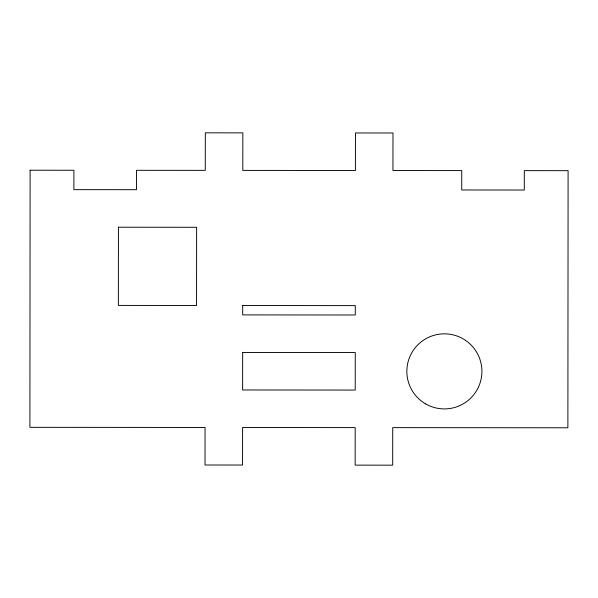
<?xml version="1.0" encoding="UTF-8"?>
<svg xmlns="http://www.w3.org/2000/svg" width="598" height="598" viewBox="0 0 598 598"><rect width="100%" height="100%" fill="white"/><g stroke="black" fill="none" stroke-linecap="round" stroke-linejoin="round"><path stroke-width="0.9" d="M30.117 170.221L29.9 427.323L205.054 427.473L205.024 465.005L242.556 465.035L242.594 427.503L355.19 427.6L355.16 465.132L392.692 465.169L392.722 427.63L567.883 427.779L568.1 170.677L524.311 170.639L524.297 190.029L461.738 189.977L461.753 170.587L392.946 170.527L392.976 132.995L355.444 132.965L355.406 170.497L242.81 170.4L242.84 132.868L205.308 132.831L205.278 170.37L136.464 170.31L136.449 189.701L73.89 189.648L73.905 170.258L30.117 170.221M118.434 227.218L118.367 305.414L196.563 305.481L196.622 227.285L118.434 227.218M242.653 352.439L242.624 389.971L355.219 390.068L355.257 352.536L242.653 352.439M242.691 305.518L242.683 314.907L355.287 314.997L355.294 305.615L242.691 305.518M425.589 403.867A37.532 37.532 0 0 0 481.913 371.41A37.532 37.532 0 0 0 425.641 338.857A37.532 37.532 0 0 0 425.589 403.867"/></g></svg>
